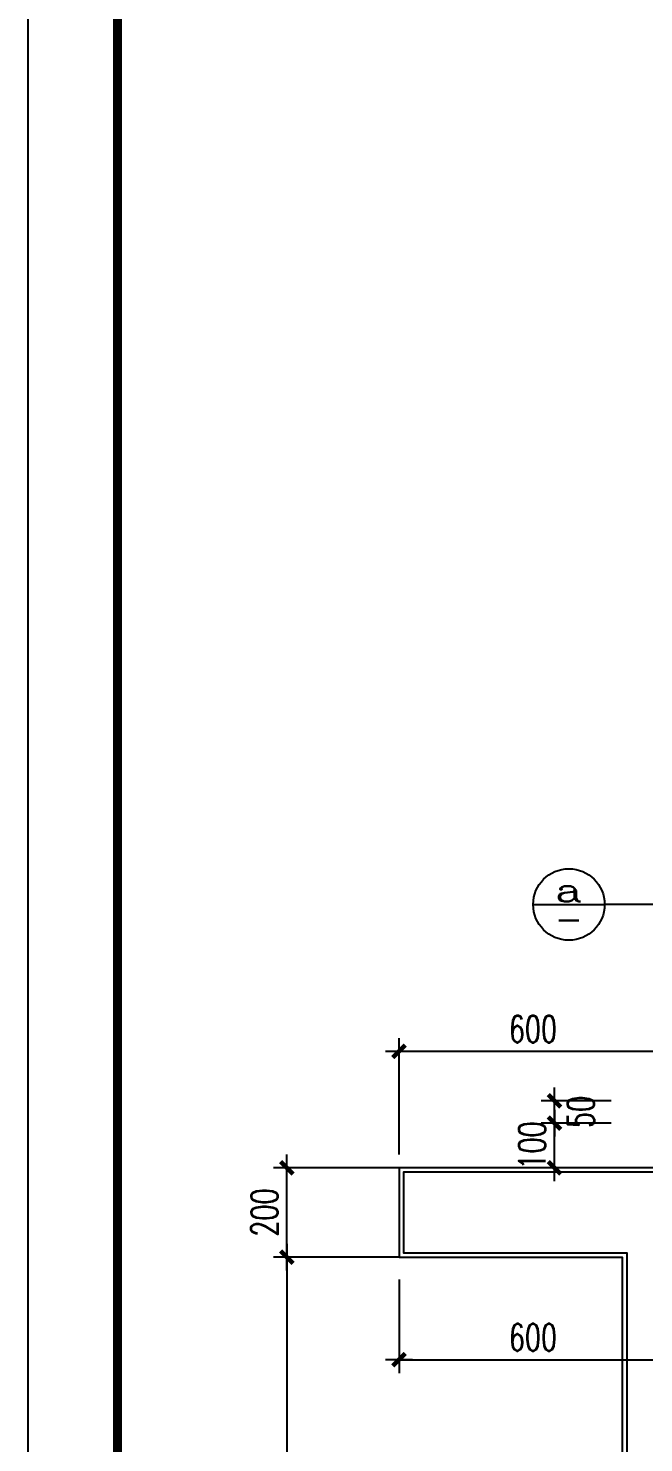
# Model space of a CAD drawing. Extents: x 1980812 to 2578970, y -669191 to 284498.
# Drawn here: x 2387331 to 2388709, y -397785 to -394620 of the extents above; entities that cross this region are included whole.
import ezdxf
from ezdxf.enums import TextEntityAlignment as Align

# ---------------------------------------------------------------- set-up
doc = ezdxf.new("R2010")
doc.units = 0
doc.header["$LTSCALE"] = 1000
doc.header["$MEASUREMENT"] = 0
for name, color, linetype in [('DIM_IDEN', 3, 'Continuous'), ('TK', 1, 'Continuous'), ('详细标注', 231, 'Continuous'), ('铝板', 31, 'Continuous')]:
    doc.layers.add(name, color=color, linetype=linetype)
doc.styles.add('_TCH_LABEL', font='COMPLEX', dxfattribs={"bigfont": 'GBCBIG'})
doc.styles.add('DIM_FONT', font='SIMPLEX', dxfattribs={"width": 0.7, "bigfont": 'GBCBIG'})
doc.dimstyles.new('DIMN20', dxfattribs={"dimscale": 0.2, "dimtxt": 300, "dimasz": 1, "dimexe": 150, "dimexo": 0, "dimgap": 100, "dimtad": 1, "dimdec": 0, "dimzin": 0, "dimdsep": 46, "dimtxsty": 'DIM_FONT', "dimblk1": '_DIMX', "dimblk2": '_DIMX', "dimsah": 1, "dimcen": 0.09, "dimclrd": 256, "dimclre": 256, "dimclrt": 7, "dimadec": 0, "dimazin": 0, "dimtfac": 1, "dimtdec": 0, "dimtix": 1, "dimtmove": 2, "dimatfit": 3, "dimldrblk": '_DIMX', "dimfxl": 150, "dimtolj": 1, "dimtzin": 0, "dimarcsym": 0})
doc.dimstyles.new('DIMN20$TCH&&20', dxfattribs={"dimscale": 0.2, "dimtxt": 300, "dimasz": 1, "dimexe": 150, "dimexo": 0, "dimgap": 100, "dimtad": 1, "dimdec": 0, "dimzin": 0, "dimdsep": 46, "dimtxsty": 'DIM_FONT', "dimblk1": '_DIMX', "dimblk2": '_DIMX', "dimsah": 1, "dimcen": 0.09, "dimclrd": 256, "dimclre": 256, "dimclrt": 7, "dimadec": 0, "dimazin": 0, "dimtfac": 1, "dimtdec": 0, "dimtix": 1, "dimtmove": 2, "dimatfit": 3, "dimldrblk": '_DIMX', "dimfxl": 150, "dimtolj": 1, "dimtzin": 0, "dimarcsym": 0})

# ---------------------------------------------------------------- blocks, each defined once
blk = doc.blocks.new('_DIMX')
blk.add_line((-150, 0), (150, 0))
at = {"const_width": 50}
blk.add_lwpolyline([(-70, -70), (70, 70)], dxfattribs=at)
blk = doc.blocks.new('*D2328')
at = {"layer": 'Defpoints', "color": 0, "transparency": 16777216}
for p in [(2388161.2, -397419.7), (2388761.2, -397419.7, 0), (2388761.2, -397599.1)]:
    blk.add_point(p, dxfattribs=at)
at = {"layer": '详细标注', "linetype": 'ByBlock', "lineweight": -2, "transparency": 16777216}
for p, q in [((2388161.2, -397419.7), (2388161.2, -397629.1)), ((2388761.2, -397419.7), (2388761.2, -397629.1))]:
    blk.add_line(p, q, dxfattribs=at)
at = {"layer": '详细标注', "lineweight": -2, "transparency": 16777216}
blk.add_line((2388161.4, -397599.1), (2388761, -397599.1), dxfattribs=at)
at = {"layer": '详细标注', "lineweight": -2, "transparency": 16777216, "xscale": 0.2, "yscale": 0.2, "zscale": 0.2, "rotation": 180}
blk.add_blockref('_DIMX', (2388161.2, -397599.1), dxfattribs=at)
at = {"layer": '详细标注', "lineweight": -2, "transparency": 16777216, "xscale": 0.2, "yscale": 0.2, "zscale": 0.2}
blk.add_blockref('_DIMX', (2388761.2, -397599.1), dxfattribs=at)
at = {"layer": '详细标注', "color": 7, "transparency": 16777216, "insert": (2388461.2, -397549.1), "char_height": 60, "attachment_point": 5, "style": 'DIM_FONT'}
blk.add_mtext('\\A1;600', dxfattribs=at)
blk = doc.blocks.new('*D2125')
at = {"layer": 'Defpoints', "color": 0, "transparency": 16777216}
for p in [(2387910, -397169.7), (2388161.2, -397169.7), (2388161.2, -397369.7)]:
    blk.add_point(p, dxfattribs=at)
at = {"layer": '详细标注', "lineweight": -2, "transparency": 16777216}
for p, q in [((2388161.2, -397169.7), (2387880, -397169.7)), ((2387910, -397369.5), (2387910, -397169.9)), ((2388161.2, -397369.7), (2387880, -397369.7))]:
    blk.add_line(p, q, dxfattribs=at)
at = {"layer": '详细标注', "lineweight": -2, "transparency": 16777216, "xscale": 0.2, "yscale": 0.2, "zscale": 0.2}
for p, rotation in [((2387910, -397169.7), 90), ((2387910, -397369.7), 270)]:
    blk.add_blockref('_DIMX', p, dxfattribs=dict(at, rotation=rotation))
at = {"layer": '详细标注', "color": 7, "transparency": 16777216, "insert": (2387860, -397269.7), "char_height": 60, "attachment_point": 5, "rotation": 90, "style": 'DIM_FONT'}
blk.add_mtext('\\A1;200', dxfattribs=at)
blk = doc.blocks.new('*D2126')
at = {"layer": 'Defpoints', "color": 0, "transparency": 16777216}
for p in [(2388161.2, -396909.4), (2388161.2, -397139.7), (2388761.2, -397120.9)]:
    blk.add_point(p, dxfattribs=at)
at = {"layer": '详细标注', "lineweight": -2, "transparency": 16777216}
for p, q in [((2388161.2, -397139.7), (2388161.2, -396879.4)), ((2388761.2, -397120.9), (2388761.2, -396879.4)), ((2388761, -396909.4), (2388161.4, -396909.4))]:
    blk.add_line(p, q, dxfattribs=at)
at = {"layer": '详细标注', "lineweight": -2, "transparency": 16777216, "xscale": 0.2, "yscale": 0.2, "zscale": 0.2, "rotation": 180}
blk.add_blockref('_DIMX', (2388161.2, -396909.4), dxfattribs=at)
at = {"layer": '详细标注', "lineweight": -2, "transparency": 16777216, "xscale": 0.2, "yscale": 0.2, "zscale": 0.2}
blk.add_blockref('_DIMX', (2388761.2, -396909.4), dxfattribs=at)
at = {"layer": '详细标注', "color": 7, "transparency": 16777216, "insert": (2388461.2, -396859.4), "char_height": 60, "attachment_point": 5, "style": 'DIM_FONT'}
blk.add_mtext('\\A1;600', dxfattribs=at)
blk = doc.blocks.new('*D2128')
at = {"layer": 'Defpoints', "color": 0, "transparency": 16777216}
for p in [(2388509.3, -397019.7), (2388636.4, -397019.7), (2388636.4, -397069.7)]:
    blk.add_point(p, dxfattribs=at)
at = {"layer": '详细标注', "lineweight": -2, "transparency": 16777216}
for p, q in [((2388636.4, -397019.7), (2388479.3, -397019.7)), ((2388509.3, -397069.5), (2388509.3, -397019.9)), ((2388636.4, -397069.7), (2388479.3, -397069.7))]:
    blk.add_line(p, q, dxfattribs=at)
at = {"layer": '详细标注', "lineweight": -2, "transparency": 16777216, "xscale": 0.2, "yscale": 0.2, "zscale": 0.2}
for p, rotation in [((2388509.3, -397019.7), 90), ((2388509.3, -397069.7), 270)]:
    blk.add_blockref('_DIMX', p, dxfattribs=dict(at, rotation=rotation))
at = {"layer": '详细标注', "color": 7, "transparency": 16777216, "insert": (2388568.2, -397044.7), "char_height": 60, "attachment_point": 5, "rotation": 90, "style": 'DIM_FONT'}
blk.add_mtext('\\A1;50', dxfattribs=at)
blk = doc.blocks.new('*D2129')
at = {"layer": 'Defpoints', "color": 0, "transparency": 16777216}
for p in [(2388509.3, -397069.7), (2388636.4, -397069.7), (2388636.4, -397169.7)]:
    blk.add_point(p, dxfattribs=at)
at = {"layer": '详细标注', "lineweight": -2, "transparency": 16777216}
for p, q in [((2388636.4, -397069.7), (2388479.3, -397069.7)), ((2388509.3, -397069.5), (2388509.3, -397069.3)), ((2388509.3, -397169.7), (2388509.3, -397069.7)), ((2388636.4, -397169.7), (2388479.3, -397169.7)), ((2388509.3, -397169.9), (2388509.3, -397170.1))]:
    blk.add_line(p, q, dxfattribs=at)
at = {"layer": '详细标注', "lineweight": -2, "transparency": 16777216, "xscale": 0.2, "yscale": 0.2, "zscale": 0.2}
for p, rotation in [((2388509.3, -397069.7), 270), ((2388509.3, -397169.7), 90)]:
    blk.add_blockref('_DIMX', p, dxfattribs=dict(at, rotation=rotation))
at = {"layer": '详细标注', "color": 7, "transparency": 16777216, "insert": (2388459.3, -397119.7), "char_height": 60, "attachment_point": 5, "rotation": 90, "style": 'DIM_FONT'}
blk.add_mtext('\\A1;100', dxfattribs=at)
blk = doc.blocks.new('*D2132')
at = {"layer": 'Defpoints', "color": 0, "transparency": 16777216}
for p in [(2388067.2, -397369.7), (2387910, -398549.3), (2388067.2, -398549.3)]:
    blk.add_point(p, dxfattribs=at)
at = {"layer": '详细标注', "lineweight": -2, "transparency": 16777216}
for p, q in [((2388067.2, -397369.7), (2387880, -397369.7)), ((2387910, -397369.9), (2387910, -398549.1)), ((2388067.2, -398549.3), (2387880, -398549.3))]:
    blk.add_line(p, q, dxfattribs=at)
at = {"layer": '详细标注', "lineweight": -2, "transparency": 16777216, "xscale": 0.2, "yscale": 0.2, "zscale": 0.2}
for p, rotation in [((2387910, -397369.7), 90), ((2387910, -398549.3), 270)]:
    blk.add_blockref('_DIMX', p, dxfattribs=dict(at, rotation=rotation))
at = {"layer": '详细标注', "color": 7, "transparency": 16777216, "insert": (2387860, -397959.5), "char_height": 60, "attachment_point": 5, "rotation": 90, "style": 'DIM_FONT'}
blk.add_mtext('\\A1;1180', dxfattribs=at)

msp = doc.modelspace()

# ---------------------------------------------------------------- linework, layer by layer
at = {"layer": 'DIM_IDEN'}
for p in [(2388461.7, -396580.6, 0), (2388796.2, -396580.6, 0)]:
    msp.add_line(p, (2388621.7, -396580.6, 0), dxfattribs=at)
msp.add_circle((2388541.7, -396580.6, 0), 80, dxfattribs=at)
at = {"layer": 'TK'}
msp.add_lwpolyline([(2399210.9, -391502), (2399210.9, -408322), (2387330.9, -408322), (2387330.9, -391502)], close=True, dxfattribs=at)
at = {"layer": 'TK', "const_width": 20}
msp.add_lwpolyline([(2387530.9, -408122), (2399010.9, -408122), (2399010.9, -392002), (2387530.9, -392002)], close=True, dxfattribs=at)
at = {"layer": '铝板', "elevation": 0}
for points in [[(2388761.2, -397169.7), (2388161.2, -397169.7), (2388161.2, -397369.7), (2388661.2, -397369.7), (2388661.2, -398549.7), (2388761.2, -398549.7)], [(2388761.2, -397179.7), (2388171.2, -397179.7), (2388171.2, -397359.7), (2388671.2, -397359.7), (2388671.2, -398539.7), (2388761.2, -398539.7)]]:
    msp.add_lwpolyline(points, dxfattribs=at)

# ---------------------------------------------------------------- texts
at = {"layer": 'DIM_IDEN', "color": 7, "style": '_TCH_LABEL'}
for s, width, p, p2 in [('a', 1.75, (2388509.5, -396574.1, 0), (2388573.9, -396574.1, 0)), ('-', 1.458333, (2388509.5, -396638.5, 0), (2388573.9, -396638.5, 0))]:
    msp.add_text(s, height=51.5, dxfattribs=dict(at, width=width)).set_placement(p, p2, align=Align.FIT)

# ---------------------------------------------------------------- dimensions: what is measured, and where the dimension line sits
at = {"layer": '详细标注'}
dim = msp.add_linear_dim(base=(2388161.2, -396909.4, 0), p1=(2388761.2, -397120.9, 0), p2=(2388161.2, -397139.7, 0), dimstyle='DIMN20', dxfattribs=at)
dim.commit()
dim.dimension.update_dxf_attribs({"geometry": '*D2126', "text_midpoint": (2388461.2, -396859.4, 0)})
dim = msp.add_linear_dim(base=(2388509.3, -397019.7), p1=(2388636.4, -397069.7), p2=(2388636.4, -397019.7), angle=90, dimstyle='DIMN20$TCH&&20', dxfattribs=at)
dim.commit()
dim.dimension.update_dxf_attribs({"geometry": '*D2128', "text_midpoint": (2388568.2, -397044.7), "dimtype": 161})
dim = msp.add_aligned_dim(p1=(2388636.4, -397169.7), p2=(2388636.4, -397069.7), distance=127.1, dimstyle='DIMN20$TCH&&20', dxfattribs=at)
dim.commit()
dim.dimension.update_dxf_attribs({"geometry": '*D2129', "text_midpoint": (2388459.3, -397119.7)})
for base, p1, p2, picture, middle in [((2387910, -397169.7, 0), (2388161.2, -397369.7, 0), (2388161.2, -397169.7, 0), '*D2125', (2387860, -397269.7, 0)), ((2387910, -398549.3, 0), (2388067.2, -397369.7, 0), (2388067.2, -398549.3, 0), '*D2132', (2387860, -397959.5, 0))]:
    dim = msp.add_linear_dim(base=base, p1=p1, p2=p2, angle=90, dimstyle='DIMN20', dxfattribs=at)
    dim.commit()
    dim.dimension.update_dxf_attribs({"geometry": picture, "text_midpoint": middle})
dim = msp.add_aligned_dim(p1=(2388161.2, -397419.7), p2=(2388761.2, -397419.7, 0), distance=-179.4, dimstyle='DIMN20', override={"dimarcsym": 1}, dxfattribs=at)
dim.commit()
dim.dimension.update_dxf_attribs({"geometry": '*D2328', "text_midpoint": (2388461.2, -397549.1)})

doc.saveas('drawing.dxf')
